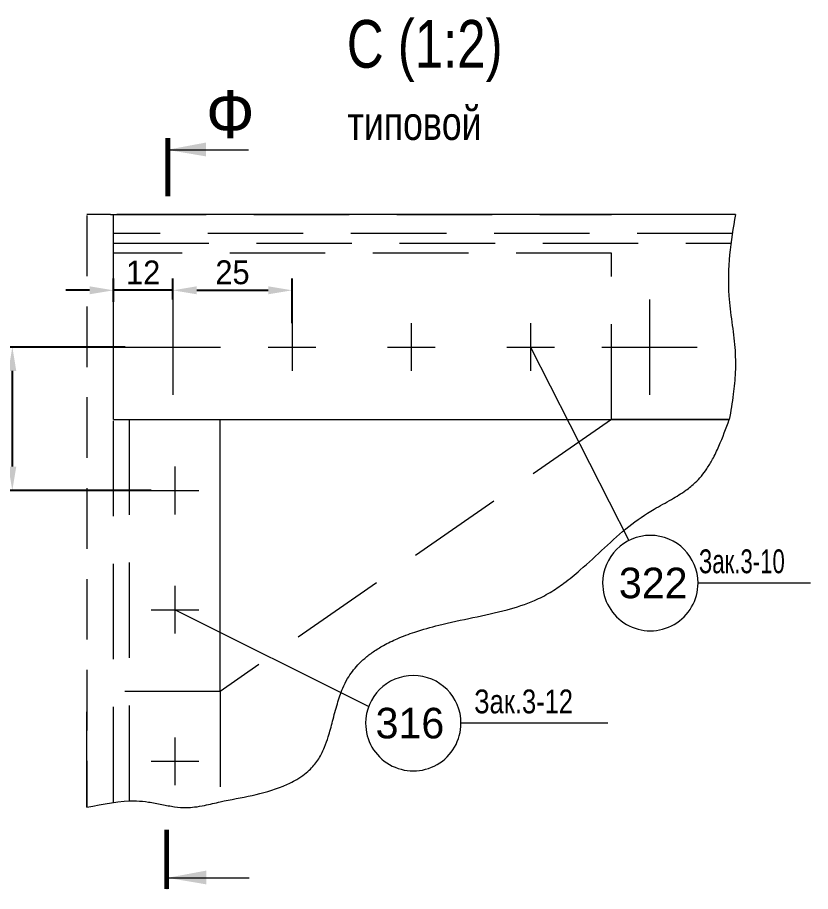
# Model space of a CAD drawing. Header units: millimetres. Extents: x 42007 to 66124, y -556 to 6894.
# Drawn here: x 51502 to 52333, y 521 to 1438 of the extents above; entities that cross this region are included whole.
import ezdxf

# ---------------------------------------------------------------- set-up
doc = ezdxf.new("R2010")
doc.units = ezdxf.units.MM
for name, pattern in [('K5LT32769', [0]), ('K5LT32770', [0]), ('K5LT32782', [150, 100, -50]), ('K5LT32785', [95.25, 63.5, -31.75]), ('K5LT_BASIC', [0])]:
    doc.linetypes.add(name, pattern=pattern)
doc.layers.get('Defpoints').update_dxf_attribs({"color": 250})
doc.layers.add('pen_7', color=1, linetype='Continuous')
doc.styles.add('style5', font='arial.ttf', dxfattribs={"height": 3})
doc.dimstyles.new('ISO-10', dxfattribs={"dimscale": 10, "dimtxt": 2.5, "dimasz": 2.5, "dimexe": 1.25, "dimexo": 0, "dimtad": 1, "dimdec": 0, "dimtxsty": 'Standard', "dimcen": 2.5, "dimclrd": 7, "dimclre": 7, "dimclrt": 6, "dimadec": 0, "dimazin": 0, "dimtfac": 1, "dimtdec": 0, "dimtmove": 0, "dimatfit": 3, "dimfxl": 1, "dimarcsym": 0})

# ---------------------------------------------------------------- blocks, each defined once
blk = doc.blocks.new('*D113')
at = {"color": 7, "lineweight": -2, "transparency": 16777216}
for p, q in [((51602.58, 1139.34), (51602.58, 1164.06)), ((51664.81, 1142.07), (51664.81, 1164.06)), ((51577.58, 1151.56), (51552.58, 1151.56)), ((51664.81, 1151.56), (51602.58, 1151.56)), ((51689.81, 1151.56), (51714.81, 1151.56))]:
    blk.add_line(p, q, dxfattribs=at)
at = {"color": 7, "transparency": 16777216}
for points in [[(51577.58, 1155.73), (51577.58, 1147.39), (51602.58, 1151.56)], [(51689.81, 1155.73), (51689.81, 1147.39), (51664.81, 1151.56)]]:
    blk.add_solid(points, dxfattribs=at)
at = {"layer": 'Defpoints', "color": 0, "transparency": 16777216}
for p in [(51602.58, 1151.56), (51602.58, 1139.34), (51664.81, 1142.07)]:
    blk.add_point(p, dxfattribs=at)
at = {"color": 6, "transparency": 16777216, "insert": (51633.7, 1170.31), "char_height": 25, "attachment_point": 5}
blk.add_mtext('\\H25.0;\\W0.965;\\Q0;\\H25.0;\\W0.965;\\Q0;\\Q0;12', dxfattribs=at)
blk = doc.blocks.new('*D114')
at = {"color": 7, "lineweight": -2, "transparency": 16777216}
for p, q in [((51664.81, 1151.56), (51664.81, 1164.06)), ((51789.88, 1117.07), (51789.88, 1164.06)), ((51689.81, 1151.56), (51764.88, 1151.56))]:
    blk.add_line(p, q, dxfattribs=at)
at = {"color": 7, "transparency": 16777216}
for points in [[(51689.81, 1155.73), (51689.81, 1147.39), (51664.81, 1151.56)], [(51764.88, 1155.73), (51764.88, 1147.39), (51789.88, 1151.56)]]:
    blk.add_solid(points, dxfattribs=at)
at = {"layer": 'Defpoints', "color": 0, "transparency": 16777216}
for p in [(51664.81, 1151.56), (51789.88, 1151.56), (51789.88, 1117.07)]:
    blk.add_point(p, dxfattribs=at)
at = {"color": 6, "transparency": 16777216, "insert": (51727.35, 1170.31), "char_height": 25, "attachment_point": 5}
blk.add_mtext('\\H25.0;\\W0.965;\\Q0;\\H25.0;\\W0.965;\\Q0;\\Q0;25', dxfattribs=at)
blk = doc.blocks.new('*D115')
at = {"color": 7, "lineweight": -2, "transparency": 16777216}
for p, q in [((51614.81, 1092.07), (51484.04, 1092.07)), ((51496.54, 1067.07), (51496.54, 966.73)), ((51641.99, 941.73), (51484.04, 941.73))]:
    blk.add_line(p, q, dxfattribs=at)
at = {"color": 7, "transparency": 16777216}
for points in [[(51492.37, 1067.07), (51500.7, 1067.07), (51496.54, 1092.07)], [(51492.37, 966.73), (51500.7, 966.73), (51496.54, 941.73)]]:
    blk.add_solid(points, dxfattribs=at)
at = {"layer": 'Defpoints', "color": 0, "transparency": 16777216}
for p in [(51614.81, 1092.07), (51496.54, 941.73), (51641.99, 941.73)]:
    blk.add_point(p, dxfattribs=at)
at = {"color": 6, "transparency": 16777216, "insert": (51477.79, 1016.9), "char_height": 25, "attachment_point": 5, "rotation": 90}
blk.add_mtext('\\H25.0;\\W0.965;\\Q0;\\H25.0;\\W0.965;\\Q0;\\Q0;30', dxfattribs=at)

msp = doc.modelspace()

# ---------------------------------------------------------------- hatches: boundary and pattern name
for points in [[(51699.413, 1306.446), (51699.413, 1291.998), (51658.675, 1298.846)], [(51699.895, 543.313), (51699.895, 528.865), (51659.157, 535.714)]]:
    msp.add_hatch(color=7).paths.add_polyline_path(points)

# ---------------------------------------------------------------- linework, layer by layer
at = {"color": 7, "linetype": 'K5LT32769', "lineweight": 18}
for p, q in [((51658.193, 1298.756), (51744.291, 1298.756)), ((51599.605, 1231.151), (51574.769, 1231.151)), ((52254.717, 1231.151), (51606.104, 1231.151)), ((51664.811, 1142.069), (51664.811, 1042.069)), ((52164.605, 1142.069), (52164.605, 1042.069)), ((51789.885, 1117.069), (51789.885, 1067.069)), ((51789.885, 1117.069), (51789.885, 1067.069)), ((51914.811, 1117.069), (51914.811, 1067.069)), ((51914.811, 1117.069), (51914.811, 1067.069)), ((52039.811, 1117.069), (52039.811, 1067.069)), ((52039.811, 1117.069), (52039.811, 1067.069)), ((51614.811, 1092.069), (51714.811, 1092.069)), ((51764.885, 1092.069), (51814.885, 1092.069)), ((51764.885, 1092.069), (51814.885, 1092.069)), ((51889.811, 1092.069), (51939.811, 1092.069)), ((51889.811, 1092.069), (51939.811, 1092.069)), ((52014.811, 1092.069), (52064.811, 1092.069)), ((52014.811, 1092.069), (52064.811, 1092.069)), ((52039.811, 1092.069), (52142.78, 889.253)), ((52114.605, 1092.069), (52214.605, 1092.069)), ((51602.584, 1016.151), (52248.21, 1016.151)), ((52248.21, 1016.151), (52124.605, 1016.151)), ((51666.988, 966.729), (51666.988, 916.729)), ((51641.988, 941.729), (51691.988, 941.729)), ((52333.327, 844.669), (52215.415, 844.669)), ((51666.988, 841.729), (51666.988, 791.729)), ((51641.988, 816.729), (51691.988, 816.729)), ((51870.078, 715.354), (51666.988, 816.729)), ((52120.969, 697.776), (51966.886, 697.776)), ((51666.988, 682.973), (51666.988, 632.973)), ((51641.988, 657.973), (51691.988, 657.973)), ((51658.675, 535.624), (51744.773, 535.624))]:
    msp.add_line(p, q, dxfattribs=at)
at = {"color": 7, "linetype": 'K5LT32785', "lineweight": 0}
msp.add_line((51574.605, 1229.893), (51574.605, 609.689), dxfattribs=at)
at = {"color": 7, "linetype": 'K5LT32782', "lineweight": 18}
for p, q in [((51599.605, 1231.151), (52124.605, 1231.151)), ((52251.574, 1211.151), (51602.584, 1211.151)), ((51602.584, 1201.151), (52250.168, 1201.151)), ((52124.605, 1190.688), (51602.584, 1190.688)), ((52124.605, 1016.151), (52124.605, 1190.688)), ((52124.605, 1016.151), (51714.605, 731.151)), ((51714.605, 731.151), (51574.605, 731.151)), ((51574.605, 609.689), (51574.605, 731.151)), ((51714.605, 731.151), (51714.604, 615.524))]:
    msp.add_line(p, q, dxfattribs=at)
at = {"color": 7, "linetype": 'K5LT32770', "lineweight": 18}
for p, q in [((51602.584, 1016.151), (51602.584, 1231.151)), ((51714.605, 731.151), (51714.605, 1016.151))]:
    msp.add_line(p, q, dxfattribs=at)
at = {"color": 0, "const_width": 5}
for points in [[(51659.554, 1311.29), (51659.554, 1250.029)], [(51658.33, 586.329), (51658.33, 523.867)]]:
    msp.add_lwpolyline(points, dxfattribs=at)
at = {"color": 5, "linetype": 'K5LT_BASIC', "true_color": 0x0000ff, "const_width": 0.6}
for points in [[(51658.675, 1310.804), (51658.675, 1260.323)], [(51658.675, 523.666), (51658.675, 574.147)]]:
    msp.add_lwpolyline(points, dxfattribs=at)
at = {"color": 7, "linetype": 'K5LT32769', "lineweight": 18}
for centre, start, end in [((52165.415, 844.669), 0, 179.999977), ((52165.415, 844.669), 179.999977, 0), ((51916.886, 697.776), 0, 179.999977), ((51916.886, 697.776), 179.999977, 0)]:
    msp.add_arc(centre, 50, start, end, dxfattribs=at)
for points, knots in [([(52254.717, 1231.151), (52249.365, 1203.265), (52244.695, 1164.98), (52250.804, 1118.535), (52254.364, 1091.911), (52255.037, 1066.57), (52252.393, 1041.385), (52249.677, 1024.963), (52248.21, 1016.151)], [0, 0, 0, 0, 3.1711958, 4.2026463, 5.1934138, 6.1521996, 7.0084558, 8, 8, 8, 8]), ([(51714.604, 615.524), (51736.501, 619.954), (51764.087, 623.944), (51791.822, 636.909), (51800.903, 642.634), (51807.562, 648.085), (51812.732, 653.485), (51816.923, 659.057), (51820.657, 665.457), (51824.366, 673.622), (51828.398, 685.245), (51832.491, 700.521), (51836.9, 717.663), (51841.95, 732.778), (51847.437, 744.033), (51852.901, 752.197), (51858.898, 759.286), (51866.187, 766.201), (51875.208, 773.091), (51886.538, 780.032), (51901.068, 787.074), (51920.359, 794.31), (51946.923, 801.792), (51979.454, 808.515), (52013.277, 815.593), (52040.517, 824.32), (52060.269, 834.354), (52076.243, 845.248), (52095.2, 860.924), (52117.112, 881.614), (52141.864, 904.246), (52165.979, 920.622), (52186.795, 931.743), (52201.518, 940.716), (52211.914, 949.057), (52219.083, 956.797), (52225.137, 964.96), (52231.357, 975.373), (52239.542, 992.525), (52244.742, 1006.735), (52248.21, 1016.151)], [0, 0, 0, 0, 3.8359008, 4.6028703, 5.1726118, 5.6497782, 6.0570853, 6.4358056, 6.8283585, 7.3097282, 7.9524933, 8.9098612, 9.9875404, 10.9515836, 11.6026743, 12.1022438, 12.6117978, 13.1724782, 13.8008229, 14.5310053, 15.4195482, 16.5317267, 18.0164885, 20.0893263, 22.1565241, 23.87009, 24.9137588, 25.8984159, 27.139429, 29.0760433, 31.0042218, 32.8060376, 33.9986241, 35.0018608, 35.7214345, 36.247974, 36.784799, 37.4400698, 38.2995295, 40, 40, 40, 40]), ([(51574.605, 609.689), (51591.593, 613.008), (51613.522, 617.898), (51639.973, 615.353), (51653.136, 612.628), (51666.149, 610.067), (51677.685, 609.139), (51688.208, 609.886), (51700.2, 611.894), (51709.108, 614.143), (51714.604, 615.524)], [0, 0, 0, 0, 3.724417, 4.6196817, 5.6141614, 6.5697057, 7.4273137, 8.0557838, 8.7994987, 10, 10, 10, 10])]:
    msp.add_open_spline(points, degree=3, knots=knots, dxfattribs=at)
at = {"color": 7, "linetype": 'K5LT32782', "lineweight": 18}
for points, knots in [([(51602.667, 614.842), (51602.665, 615.923), (51602.586, 654.688), (51602.57, 693.46), (51602.584, 1016.151)], [0, 0, 0, 0, 0.0278815, 1, 1, 1, 1]), ([(51619.39, 616.336), (51619.389, 616.919), (51619.312, 655.186), (51619.296, 693.46), (51619.31, 1016.151)], [0, 0, 0, 0, 0.0152288, 1, 1, 1, 1])]:
    msp.add_open_spline(points, degree=3, knots=knots, dxfattribs=at)

# ---------------------------------------------------------------- texts
at = {"color": 7, "attachment_point": 1, "style": 'style5'}
for s, insert, char_height in [('\\H3.5;\\W0.965;\\Q15;\\Q0;\\W0.765;\\H50.00;С (1:2)', (51847.216, 1434.908), 2.4), ('\\H3.5;\\W0.965;\\Q15;\\Q0;\\H50.00;Ф', (51699.413, 1361.146), 2.4), ('\\H3.5;\\W0.965;\\Q15;\\Q0;\\W0.765;\\H35.00;типовой', (51847.878, 1344.21), 2.4), ('\\H3.5;\\W0.965;\\Q15;\\Q0;\\W0.665;\\H25.00;Зак.3-10', (52216.319, 880.012), 3), ('\\H3.5;\\W0.965;\\Q15;\\Q0;\\W0.765;\\H25.00;Зак.3-12', (51980.768, 733.119), 3)]:
    msp.add_mtext(s, dxfattribs=dict(at, insert=insert, char_height=char_height))
at = {"layer": 'pen_7', "color": 2, "linetype": 'Continuous', "char_height": 40, "attachment_point": 1, "style": 'style5'}
for s, insert in [('\\H3.5;\\W0.965;\\Q15;\\Q0;\\H32.00;322', (52132.449, 860.813)), ('\\H3.5;\\W0.965;\\Q15;\\Q0;\\H32.00;316', (51877.373, 713.92))]:
    msp.add_mtext(s, dxfattribs=dict(at, insert=insert))

# ---------------------------------------------------------------- dimensions: what is measured, and where the dimension line sits
at = {"color": 4}
for base, p1, p2, text, picture, middle in [((51602.584, 1151.559), (51664.811, 1142.069), (51602.584, 1139.34), '\\H25.0;\\W0.965;\\Q0;\\H25.0;\\W0.965;\\Q0;\\Q0;12', '*D113', (51633.697, 1151.559)), ((51789.885, 1151.559), (51664.811, 1151.559), (51789.885, 1117.069), '\\H25.0;\\W0.965;\\Q0;\\H25.0;\\W0.965;\\Q0;\\Q0;25', '*D114', (51727.348, 1151.559))]:
    dim = msp.add_linear_dim(base=base, p1=p1, p2=p2, text=text, dimstyle='ISO-10', override={"dimfxl": 1.25}, dxfattribs=at)
    dim.commit()
    dim.dimension.update_dxf_attribs({"geometry": picture, "text_midpoint": middle, "dimtype": 160})
dim = msp.add_linear_dim(base=(51496.536, 941.729), p1=(51614.811, 1092.069), p2=(51641.988, 941.729), angle=90, text='\\H25.0;\\W0.965;\\Q0;\\H25.0;\\W0.965;\\Q0;\\Q0;30', dimstyle='ISO-10', override={"dimfxl": 1.25}, dxfattribs=at)
dim.commit()
dim.dimension.update_dxf_attribs({"geometry": '*D115', "text_midpoint": (51496.536, 1016.899), "dimtype": 160})

doc.saveas('drawing.dxf')
